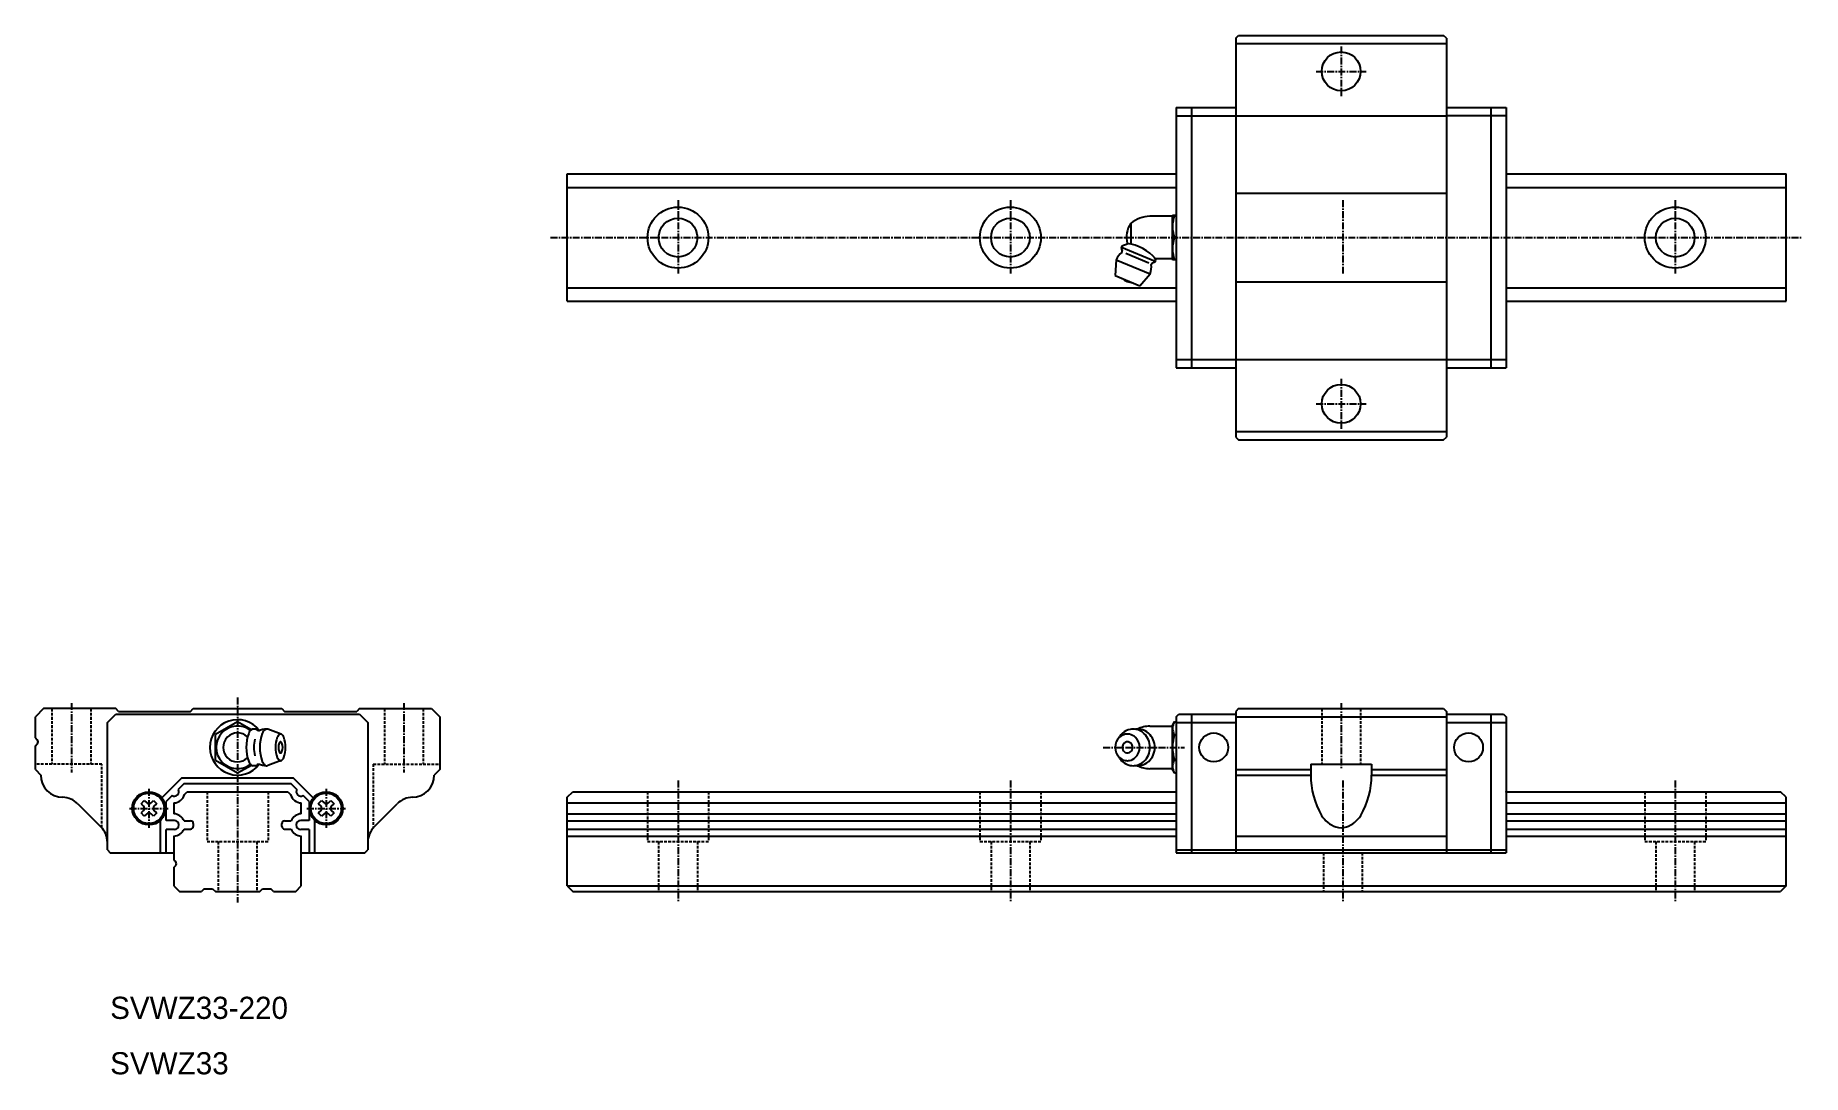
# Model space of a CAD drawing. Extents: x -4 to 315, y 10 to 198.
import ezdxf

# ---------------------------------------------------------------- set-up
doc = ezdxf.new("R2010")
doc.units = 0
doc.linetypes.add('CENTER', pattern=[2, 1.25, -0.25, 0.25, -0.25])
doc.linetypes.add('DASHED', pattern=[0.75, 0.5, -0.25])
doc.layers.get('0').update_dxf_attribs({"linetype": 'CONTINUOUS'})
doc.layers.add('CENTER', color=1, linetype='CENTER')

msp = doc.modelspace()

# ---------------------------------------------------------------- linework, layer by layer
at = {"color": 7, "linetype": 'CONTINUOUS'}
for p, q in [((213.199861, 196.999939), (213.699837, 197.499923)), ((213.199865, 196.999939), (213.199865, 124.999939)), ((213.199865, 196.000015), (251.199847, 196.000015)), ((213.699825, 197.500015), (250.69977, 197.500015)), ((251.199862, 196.999923), (250.699809, 197.499969)), ((251.199862, 196.999908), (251.199862, 125.000046)), ((202.399865, 184.500015), (213.199825, 184.500015)), ((202.399865, 184.500015), (202.399865, 137.500015)), ((202.399865, 183.000015), (213.199825, 183.000015)), ((205.199838, 184.500015), (205.199838, 137.500015)), ((213.199865, 183.000015), (251.199847, 183.000015)), ((251.199847, 184.500015), (261.999813, 184.500015)), ((261.999798, 183.000015), (251.199847, 183.000015)), ((259.199825, 184.500015), (259.199825, 137.500015)), ((261.999859, 184.500015), (261.999859, 137.500015)), ((92.49988, 172.500015), (202.399865, 172.500015)), ((92.49988, 149.500015), (92.49988, 172.500015)), ((261.999813, 172.500015), (312.49988, 172.500015)), ((312.49988, 149.500015), (312.49988, 172.500015)), ((92.499865, 170.067367), (202.399865, 170.067367)), ((261.999813, 170.067367), (312.49985, 170.067367)), ((213.199825, 169.000015), (251.199847, 169.000015)), ((194.231704, 163.600006), (194.231704, 159.819442)), ((201.674919, 164.850006), (197.674914, 164.850006)), ((201.674919, 164.850006), (201.674919, 157.150009)), ((201.76153, 164.999984), (201.674929, 164.849983)), ((202.399865, 165), (201.761524, 165)), ((193.736332, 159.906448), (192.614357, 159.441711)), ((202.107943, 161.000015), (202.399865, 161.000015)), ((191.601619, 156.996757), (191.399865, 154.157867)), ((191.60163, 156.996734), (197.699225, 154.471023)), ((192.461287, 159.072143), (192.672489, 158.562263)), ((192.614368, 159.441726), (192.461291, 159.072166)), ((192.537824, 159.256935), (198.635434, 156.731224)), ((193.32218, 158.17437), (197.46843, 156.456939)), ((198.558884, 156.546447), (198.048985, 156.335243)), ((198.527926, 157.360275), (198.711951, 156.915992)), ((198.711973, 156.916), (198.558902, 156.546447)), ((201.674919, 157.150009), (198.711954, 157.150009)), ((201.674923, 157.149986), (201.761524, 156.999992)), ((202.399865, 157.000015), (201.761524, 157.000015)), ((191.39987, 154.157852), (195.834494, 152.320968)), ((195.834478, 152.320953), (197.699217, 154.471016)), ((92.499865, 151.932663), (202.399865, 151.932663)), ((213.199825, 153.000015), (251.199847, 153.000015)), ((261.999813, 151.932663), (312.49985, 151.932663)), ((92.49988, 149.500015), (202.399865, 149.500015)), ((261.999813, 149.500015), (312.49988, 149.500015)), ((202.399865, 139.000015), (213.199825, 139.000015)), ((202.399865, 137.500015), (213.199825, 137.500015)), ((213.199825, 139.000015), (251.199847, 139.000015)), ((251.199847, 139.000015), (261.999798, 139.000015)), ((251.199847, 137.500015), (261.999798, 137.500015)), ((213.199825, 126.000015), (251.199847, 126.000015)), ((213.199861, 124.999946), (213.699821, 124.499988)), ((213.69984, 124.500015), (250.699816, 124.500015)), ((250.699809, 124.5), (251.19987, 125.000053)), ((-3.500063, 70.707092), (-3.500063, 74.5)), ((-2.000036, 76.000015), (-3.500036, 74.500015)), ((10.999937, 76.000015), (-2.000002, 76.000015)), ((9.499937, 50.5), (9.499937, 73.499954)), ((9.499988, 73.499977), (11.000006, 74.999984)), ((11.499947, 75.50003), (10.999947, 76.00003)), ((10.999952, 75), (54.999937, 75)), ((11.499937, 75.5), (24.499937, 75.5)), ((24.499923, 75.500015), (24.999934, 76.00003)), ((24.999928, 76.000015), (40.999924, 76.000015)), ((32.999941, 73.618828), (28.999925, 71.309417)), ((35.487419, 72.182693), (32.999935, 73.618843)), ((40.999919, 76.00003), (41.499941, 75.500007)), ((41.499922, 75.5), (54.499937, 75.5)), ((54.999939, 76.000023), (54.499937, 75.500023)), ((54.999937, 76.000015), (67.999876, 76.000015)), ((54.999958, 75), (56.499948, 73.500015)), ((56.499937, 73.499984), (56.499937, 50.500015)), ((67.999887, 76.000015), (69.499899, 74.5)), ((69.499937, 74.5), (69.499937, 65)), ((201.674943, 72.850017), (202.107961, 73.600026)), ((202.10795, 73.600021), (202.431718, 73.600021)), ((202.399865, 74.500066), (202.399865, 50.000061)), ((202.399865, 73.500061), (213.199847, 73.500061)), ((202.399866, 74.500066), (202.899852, 75.000065)), ((202.899834, 75.000061), (213.199847, 75.000061)), ((205.199853, 75.000061), (205.199853, 50.000061)), ((213.199847, 74.500061), (251.199847, 74.500061)), ((213.699819, 76.000019), (213.199862, 75.500061)), ((213.199865, 75.500064), (213.199865, 50.000015)), ((213.699815, 76.000015), (250.699816, 76.000015)), ((250.699816, 76.000018), (251.199854, 75.499969)), ((251.199847, 75.000061), (261.499813, 75.000061)), ((251.199847, 73.500061), (261.999813, 73.500061)), ((251.199862, 75.499966), (251.199862, 50.000015)), ((259.199825, 75.000061), (259.199825, 50.000015)), ((261.499794, 75.000063), (261.99979, 74.500061)), ((261.999859, 74.500066), (261.999859, 50.000015)), ((-3.500048, 70.707107), (-3.146494, 70.353554)), ((28.999923, 68.999984), (28.999923, 71.309402)), ((36.190606, 72.299988), (35.821053, 72.299988)), ((40.887734, 71.376953), (38.440422, 72.268402)), ((191.832839, 70.424746), (192.196954, 70.959014)), ((197.675082, 72.850021), (201.674942, 72.850021)), ((201.674942, 72.850021), (201.674942, 65.15001)), ((202.107961, 71.300018), (202.431718, 71.300018)), ((-3.500063, 65), (-3.500063, 69.292923)), ((-3.500036, 69.292907), (-3.146494, 69.646446)), ((28.999923, 66.690582), (28.999923, 68.999984)), ((192.196952, 67.041043), (191.832839, 67.575311)), ((192.196958, 67.041044), (192.212772, 67.01803)), ((-3.500036, 65.000007), (-2.500032, 64.000007)), ((28.999931, 66.690574), (32.999934, 64.381172)), ((32.999934, 64.381172), (35.487418, 65.817322)), ((36.190606, 65.699997), (35.821053, 65.699997)), ((40.887733, 66.62307), (38.437955, 65.73072)), ((69.49991, 65.000007), (68.499906, 64.000007)), ((201.674942, 65.150009), (197.675082, 65.150009)), ((202.107953, 64.400012), (201.674939, 65.150014)), ((202.107941, 64.40007), (202.431718, 64.40007)), ((202.107958, 66.700027), (202.431718, 66.700027)), ((213.199847, 65.000061), (226.699831, 65.000061)), ((213.199847, 64.000061), (226.699831, 64.000061)), ((226.699847, 66.000076), (226.699847, 64.000061)), ((226.699877, 66.000061), (237.699862, 66.000061)), ((237.699847, 65.000061), (251.199847, 65.000061)), ((237.699847, 64.000061), (251.199847, 64.000061)), ((237.699862, 66.000061), (237.699862, 64.000061)), ((22.949993, 63.5), (19.334355, 59.884346)), ((23.36423, 62.500015), (22.282144, 61.41793)), ((22.949949, 63.5), (43.049925, 63.5)), ((23.364195, 62.5), (42.635694, 62.5)), ((23.432633, 60.499984), (23.932654, 60.999984)), ((23.932585, 61), (42.067289, 61)), ((42.067317, 60.999954), (42.567338, 60.499954)), ((43.717784, 61.417915), (42.635698, 62.500007)), ((46.665594, 59.88433), (43.049946, 63.5)), ((92.499911, 60.000053), (93.499865, 61.00001)), ((93.49988, 61.000015), (202.399865, 61.000015)), ((261.999859, 61.000015), (311.49989, 61.000015)), ((312.499849, 60.000053), (311.499895, 61.00001)), ((4.171532, 58.828445), (8.328367, 54.671623)), ((15.578751, 58.837661), (16.162296, 59.421211)), ((16.027504, 57.611091), (15.578766, 57.162346)), ((15.578772, 58.837654), (16.027512, 58.388916)), ((16.162317, 59.421196), (16.611055, 58.972458)), ((17.38887, 58.972458), (17.837609, 59.421196)), ((17.8376, 59.421219), (18.421155, 58.837661)), ((17.972415, 58.388908), (18.421154, 58.837646)), ((18.421162, 57.162353), (17.972422, 57.611091)), ((20.099943, 55.800018), (20.099943, 59.235763)), ((21.182073, 60.317848), (20.099986, 59.235763)), ((21.499937, 58.986984), (21.499937, 57.013015)), ((44.499937, 57.013015), (44.499937, 58.986984)), ((45.899941, 59.235748), (44.817856, 60.31784)), ((45.899931, 59.235763), (45.899931, 55.800018)), ((47.578741, 58.837661), (48.162296, 59.421219)), ((47.578742, 58.837646), (48.027481, 58.388908)), ((48.027485, 57.611099), (47.578745, 57.162361)), ((48.162297, 59.421203), (48.611036, 58.972465)), ((49.388851, 58.972465), (49.837589, 59.421203)), ((49.837589, 59.421219), (50.421144, 58.837661)), ((50.421141, 57.162361), (49.972403, 57.611099)), ((49.972406, 58.388916), (50.421144, 58.837654)), ((57.671486, 54.671646), (61.828321, 58.828468)), ((92.49988, 44.000122), (92.49988, 60.000006)), ((92.49988, 58.98706), (202.399865, 58.98706)), ((261.999813, 58.98706), (312.499865, 58.98706)), ((312.49988, 44.000122), (312.49988, 60.000006)), ((16.16231, 56.578819), (15.578754, 57.162376)), ((16.61105, 57.027542), (16.16231, 56.578804)), ((17.837617, 56.578804), (17.388878, 57.027549)), ((18.421151, 57.162353), (17.837606, 56.578811)), ((19.099943, 50), (19.099943, 55.857589)), ((21.599958, 55.800064), (20.099958, 55.800064)), ((23.344089, 54.250053), (24.499973, 54.250053)), ((23.344105, 55.750053), (24.499973, 55.750053)), ((24.999937, 55.25), (24.999937, 54.75)), ((40.999937, 54.75), (40.999937, 55.25)), ((41.499973, 55.750038), (42.655842, 55.750038)), ((41.499973, 54.250038), (42.655872, 54.250038)), ((45.899943, 55.800064), (44.399943, 55.800064)), ((46.899931, 55.857589), (46.899931, 50)), ((48.1623, 56.578819), (47.578745, 57.162376)), ((48.611039, 57.027549), (48.1623, 56.578804)), ((49.837585, 56.578804), (49.388847, 57.027542)), ((50.421141, 57.162376), (49.837585, 56.578819)), ((92.49988, 57.013092), (202.399865, 57.013092)), ((92.49988, 55.750107), (202.399865, 55.750107)), ((92.49988, 54.250107), (202.399865, 54.250107)), ((261.999813, 57.013092), (312.499865, 57.013092)), ((261.999813, 55.750107), (312.499865, 55.750107)), ((261.999813, 54.250107), (312.499865, 54.250107)), ((20.099943, 50), (20.099943, 54.200027)), ((21.599962, 54.20005), (20.099962, 54.200058)), ((21.499937, 52.986999), (21.499937, 48.668136)), ((45.899939, 54.200042), (44.399939, 54.200035)), ((44.499937, 44.000015), (44.499937, 52.986999)), ((45.899931, 54.200027), (45.899931, 50)), ((92.49988, 52.985855), (202.399865, 52.985855)), ((213.199847, 53.000152), (251.199847, 53.000152)), ((261.999813, 52.985855), (312.499865, 52.985855)), ((9.499994, 50.499992), (10, 50)), ((9.999952, 50), (21.499937, 50)), ((21.500022, 48.668068), (21.834035, 48.33406)), ((44.499937, 50), (55.999937, 50)), ((55.999943, 49.999984), (56.499937, 50.499992)), ((202.399865, 50.500061), (213.199847, 50.500061)), ((202.399865, 50.000015), (261.999859, 50.000015)), ((213.199847, 50.500076), (251.199847, 50.500076)), ((251.199847, 50.500061), (261.999813, 50.500061)), ((21.499937, 47.331909), (21.499937, 44.000015)), ((21.500011, 47.331939), (21.834024, 47.665954)), ((21.499976, 44.000007), (22.499977, 43.000007)), ((22.499937, 43.000015), (26.499937, 43.000015)), ((26.999983, 43.500015), (26.499982, 43.000007)), ((26.999937, 43.500015), (28.499952, 43.500015)), ((28.499979, 43.500007), (28.999979, 43.000007)), ((28.999937, 43.000015), (28.999952, 43.000015)), ((28.999952, 43.000015), (36.999937, 43.000015)), ((36.999992, 43), (37.499992, 43.5)), ((37.499937, 43.500015), (38.999937, 43.500015)), ((39.499988, 43.000023), (38.999977, 43.50003)), ((39.499937, 43.000015), (43.499937, 43.000015)), ((43.499972, 43.000015), (44.499973, 44.000015)), ((92.49988, 44.000093), (93.499957, 43.000017)), ((92.499927, 44.000046), (312.499865, 44.000046)), ((93.499972, 43.000015), (311.499801, 43.000015)), ((312.49988, 44.000093), (311.499803, 43.000017))]:
    msp.add_line(p, q, dxfattribs=at)
at = {"color": 3, "linetype": 'DASHED'}
for p, q in [((-0.500063, 76), (-0.500063, 66)), ((6.499937, 76), (6.499937, 66)), ((59.499937, 76), (59.499937, 66)), ((66.499937, 76), (66.499937, 66)), ((228.699862, 76.000061), (228.699862, 66.000061)), ((235.699862, 76.000061), (235.699862, 66.000061)), ((8.499937, 66.000015), (-3.500063, 66.000015)), ((8.499937, 54.500046), (8.499937, 66)), ((57.499937, 66.000015), (69.499937, 66.000015)), ((57.499937, 66), (57.499937, 54.500061)), ((27.499944, 61.000016), (27.499944, 52.000016)), ((38.499944, 61.000016), (38.499944, 52.000016)), ((106.999865, 61.000015), (106.999865, 52.000015)), ((117.999865, 61.000015), (117.999865, 52.000015)), ((166.999865, 61.000015), (166.999865, 52.000015)), ((177.999865, 61.000015), (177.999865, 52.000015)), ((286.999865, 61.000015), (286.999865, 52.000015)), ((297.999865, 61.000015), (297.999865, 52.000015)), ((27.499944, 52.000016), (38.499944, 52.000016)), ((29.499945, 52.000016), (29.499945, 43.000015)), ((36.499944, 52.000016), (36.499944, 43.000015)), ((106.999865, 52.000015), (117.999865, 52.000015)), ((108.999865, 52.000015), (108.999865, 43.000015)), ((115.999865, 52.000015), (115.999865, 43.000015)), ((166.999865, 52.000015), (177.999865, 52.000015)), ((168.999865, 52.000015), (168.999865, 43.000015)), ((175.999865, 52.000015), (175.999865, 43.000015)), ((286.999865, 52.000015), (297.999865, 52.000015)), ((288.999865, 52.000015), (288.999865, 43.000015)), ((295.999865, 52.000015), (295.999865, 43.000015)), ((228.999865, 50.000015), (228.999865, 43.000015)), ((235.999865, 50.000015), (235.999865, 43.000015))]:
    msp.add_line(p, q, dxfattribs=at)
at = {"color": 7, "linetype": 'CONTINUOUS'}
for centre, radius in [((232.199862, 191.000015), 3.5), ((112.499865, 161.000015), 5.5), ((172.499865, 161.000015), 5.5), ((292.499865, 161.000015), 5.5), ((112.499865, 161.000015), 3.5), ((172.499865, 161.000015), 3.5), ((292.499865, 161.000015), 3.5), ((232.199862, 131.000015), 3.5), ((209.199847, 69.000061), 2.599999), ((255.199847, 69.000061), 2.599999), ((16.999937, 58), 2.999999), ((16.999937, 58), 2.75), ((48.999937, 58), 2.999999), ((48.999937, 58), 2.75)]:
    msp.add_circle(centre, radius, dxfattribs=at)
for centre, radius, start, end in [((198.147057, 161), 4.699998, 146.413773, 193.178802), ((197.903037, 158.854355), 5.999997, 92.178871, 127.726128), ((207.708033, 163), 5.946512, 160.346466, 199.653458), ((192.600612, 151.987503), 7.999998, 40.189182, 83.034012), ((207.708033, 159.000015), 5.946512, 160.346466, 199.653458), ((194.650409, 155.733902), 3.300001, 128.16394, 157.499847), ((192.487705, 158.485748), 0.200001, 308.164124, 22.500431), ((198.125527, 156.150497), 0.2, 112.499573, 186.835464), ((194.780425, 156.047775), 3.2, 229.290024, 265.709991), ((194.650409, 155.733902), 3.299999, 337.5, 6.835998), ((32.999937, 69), 4.999999, 37.387047, 322.612549), ((203.843547, 72.450027), 2.082014, 146.471832, 213.52861), ((-3.500094, 70), 0.500011, 315, 45), ((32.999921, 69), 3.849999, 52.507736, 307.492126), ((32.999921, 69), 2.599998, 46.621258, 313.378754), ((41.865913, 68.999977), 7.307859, 159.761932, 200.237946), ((36.323562, 71.053276), 1.397423, 121.100311, 160.143906), ((35.821057, 71.795189), 0.504785, 90.903168, 115.752029), ((41.236858, 68.999984), 5.306936, 163.626358, 196.372772), ((36.190607, 71.795189), 0.504785, 64.247971, 90.902817), ((35.688101, 71.053276), 1.397423, 39.427479, 58.899673), ((38.266033, 68.999984), 3.300003, 89.999985, 117.054504), ((44.310891, 68.999977), 7.307859, 159.761932, 200.237946), ((38.76854, 71.053276), 1.397423, 121.100296, 160.143906), ((38.266035, 71.795189), 0.504782, 68.687515, 115.751984), ((45.147443, 68.999984), 5.306932, 159.730652, 200.269333), ((41.125192, 70.492477), 1.016733, 121.051376, 160.104004), ((40.76051, 71.031761), 0.368218, 64.286964, 115.712906), ((40.395827, 70.492477), 1.016734, 19.895979, 58.948532), ((36.373574, 68.999984), 5.306932, 339.730652, 20.269337), ((193.92966, 69.000015), 2.529794, 133.386063, 226.613876), ((193.643151, 69.256239), 2.147021, 101.036324, 132.526337), ((195.080086, 69.000015), 3.478466, 133.386063, 145.806763), ((194.686137, 69.352321), 2.952154, 101.036324, 132.526321), ((193.617175, 69.348819), 2.051195, 79.180748, 100.819199), ((193.591199, 69.256239), 2.147021, 47.473598, 78.963623), ((194.650419, 69.47962), 2.820394, 89.999977, 100.819191), ((194.650419, 69.47962), 2.820394, 79.180748, 89.999977), ((193.30469, 69.000015), 2.529793, 313.386078, 46.613884), ((195.510088, 69.47962), 2.820393, 89.999977, 98.765778), ((194.614702, 69.352321), 2.952155, 47.473614, 78.963623), ((197.90308, 66.854356), 6, 92.177719, 114.893784), ((195.510088, 69.47962), 2.820393, 79.180748, 89.999977), ((195.47437, 69.35232), 2.952155, 47.473614, 78.963615), ((194.220753, 69.000015), 3.478466, 313.386078, 46.613884), ((195.080421, 69.000015), 3.478465, 313.386078, 46.61388), ((209.569905, 69.000029), 7.808372, 162.869141, 197.130844), ((41.12519, 67.507492), 1.016734, 199.895981, 238.948532), ((42.593759, 68.999984), 2.21575, 159.773819, 200.226166), ((40.912906, 69.622322), 0.423399, 121.118462, 160.158768), ((40.912905, 68.377647), 0.423398, 199.841202, 238.881424), ((40.760508, 68.152778), 0.152796, 244.233658, 295.766327), ((40.760509, 69.847191), 0.152796, 64.233658, 115.766342), ((40.608112, 69.622322), 0.423397, 19.841225, 58.881424), ((40.608111, 68.377647), 0.423399, 301.118469, 340.158783), ((40.395825, 67.507492), 1.016733, 301.051392, 340.104004), ((38.927258, 68.999984), 2.21575, 339.773804, 20.226175), ((193.643151, 68.743791), 2.147021, 227.473587, 258.963623), ((195.080086, 69.000015), 3.478466, 214.652939, 226.613892), ((193.747376, 69.000015), 1.054076, 133.386078, 226.613892), ((193.627999, 68.893257), 0.89459, 227.473618, 258.963562), ((193.627999, 69.106773), 0.89459, 101.036369, 132.526337), ((193.617175, 68.854681), 0.854662, 259.180725, 280.819214), ((193.617175, 69.145349), 0.854661, 79.180725, 100.819214), ((193.606351, 68.893257), 0.89459, 281.036377, 312.526306), ((193.606351, 69.106773), 0.89459, 47.473614, 78.96357), ((193.591199, 68.743791), 2.147021, 281.036316, 312.526337), ((193.486974, 69.000015), 1.054076, 313.386047, 46.613884), ((1.499937, 64), 4, 180, 269.438324), ((36.323559, 66.946693), 1.397425, 199.856079, 238.899643), ((35.821053, 66.20478), 0.504785, 244.24794, 270.393188), ((36.190609, 66.20478), 0.504788, 270.392853, 295.752045), ((35.688103, 66.946693), 1.397424, 301.100342, 320.57019), ((38.266033, 68.999984), 3.300001, 242.945496, 269.999969), ((38.768537, 66.946693), 1.397425, 199.856079, 238.899628), ((38.266031, 66.20478), 0.504785, 244.247864, 289.935699), ((40.760507, 66.968208), 0.368218, 244.286957, 295.712891), ((64.499937, 64), 4, 270.000031, 0), ((194.686137, 68.647709), 2.952155, 227.473618, 258.963623), ((193.617175, 68.651211), 2.051194, 259.180756, 280.819214), ((194.650419, 68.52041), 2.820393, 259.180756, 280.819183), ((195.510088, 68.52041), 2.820392, 261.237854, 280.819183), ((194.614702, 68.647709), 2.952154, 281.036316, 312.526337), ((197.903081, 71.145675), 6, 245.106216, 267.822266), ((195.47437, 68.64771), 2.952155, 281.036316, 312.526337), ((203.843547, 65.550004), 2.082014, 146.471329, 213.527618), ((241.235186, 64.026334), 14.535327, 180.103592, 210.136124), ((223.164534, 64.026339), 14.535326, 329.863861, 359.896667), ((21.599943, 61), 0.799997, 238.506805, 31.493561), ((44.399931, 61), 0.800002, 148.506439, 301.493134), ((1.343107, 56), 4, 45.000057, 88.315598), ((15.638578, 58), 0.55, 315, 45), ((16.999937, 59.361374), 0.55, 225, 315), ((18.361311, 58), 0.55, 135, 225), ((21.428724, 61.068756), 2.082997, 271.959198, 344.154327), ((44.571165, 61.068756), 2.082997, 195.845657, 268.040405), ((47.638578, 58), 0.55, 315.000061, 44.999931), ((48.999937, 59.361374), 0.55, 225, 315), ((50.361311, 58), 0.55, 135, 225), ((64.656767, 56), 3.999998, 91.123093, 134.999924), ((5.499937, 51.843185), 4, 0.000109, 45.000095), ((16.999937, 56.638641), 0.55, 45, 135), ((21.428739, 54.931228), 2.082999, 23.145874, 88.041206), ((21.428724, 55.068771), 2.082997, 271.959198, 336.854095), ((21.599943, 55), 0.800003, 269.999939, 89.999725), ((24.499937, 55.25), 0.5, 0, 90), ((24.499937, 54.75), 0.5, 270, 0), ((41.499937, 55.25), 0.5, 90, 180), ((41.499937, 54.75), 0.5, 180, 270), ((44.57115, 54.931228), 2.082997, 91.95916, 156.854126), ((44.571165, 55.068771), 2.082997, 203.145889, 268.040405), ((44.399931, 55), 0.800003, 90.000275, 270.000061), ((48.999937, 56.638641), 0.55, 45, 135), ((60.499937, 51.843185), 4.000001, 134.999802, 179.999893), ((232.950961, 59.3966), 5.048837, 211.897537, 250.249008), ((232.199858, 57.723728), 3.223668, 252.766464, 287.233459), ((231.448756, 59.3966), 5.048836, 289.750946, 328.102448), ((21.499937, 48.000015), 0.472391, 315.000092, 0), ((21.499937, 48.000015), 0.472392, 0, 44.99992)]:
    msp.add_arc(centre, radius, start, end, dxfattribs=at)
for p in [(202.399865, 161.000015), (261.999859, 161.000015), (32.999937, 76.000015), (202.399865, 61.000015), (261.999859, 61.000015), (32.999937, 43.000015)]:
    msp.add_point(p, dxfattribs=at)
at = {"layer": 'CENTER', "color": 1, "linetype": 'CENTER'}
for p, q in [((232.199862, 195.500015), (232.199862, 186.500015)), ((227.699862, 191.000015), (236.699862, 191.000015)), ((112.49985, 167.750015), (112.49985, 154.250015)), ((172.49985, 167.750015), (172.49985, 154.250015)), ((232.49985, 167.750015), (232.49985, 154.250015)), ((292.49985, 167.750015), (292.49985, 154.250015)), ((89.49988, 161.000015), (315.49988, 161.000015)), ((232.199862, 135.500015), (232.199862, 126.500015)), ((227.699862, 131.000015), (236.699862, 131.000015)), ((2.999937, 77), (2.999937, 64.5)), ((32.999937, 78.000015), (32.999937, 41.000015)), ((62.999937, 77), (62.999937, 64.5)), ((232.199862, 77.000061), (232.199862, 65.000061)), ((189.251463, 69.000015), (203.897675, 69.000015)), ((16.999937, 61.5), (16.999937, 54.5)), ((48.999937, 61.5), (48.999937, 54.5)), ((112.499865, 63.000015), (112.499865, 41.00003)), ((172.499865, 63.000015), (172.499865, 41.00003)), ((232.499865, 63.000015), (232.499865, 41.00003)), ((292.499865, 63.000015), (292.499865, 41.00003)), ((13.499937, 58), (20.499937, 58)), ((45.499937, 58), (52.499937, 58))]:
    msp.add_line(p, q, dxfattribs=at)

# ---------------------------------------------------------------- texts
at = {"color": 7, "linetype": 'CONTINUOUS'}
for s, p in [('SVWZ33-220', (10, 20)), ('SVWZ33', (10, 10))]:
    msp.add_text(s, height=4, dxfattribs=at).set_placement(p)

doc.saveas('drawing.dxf')
